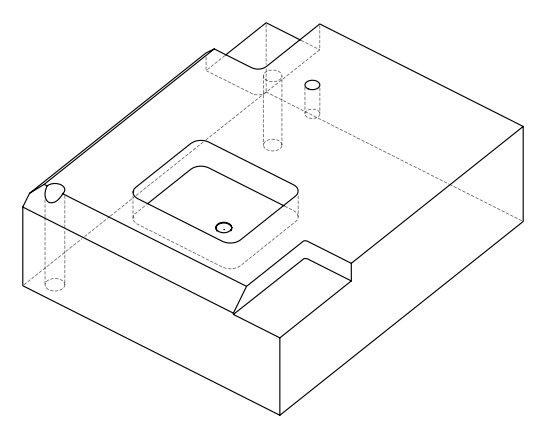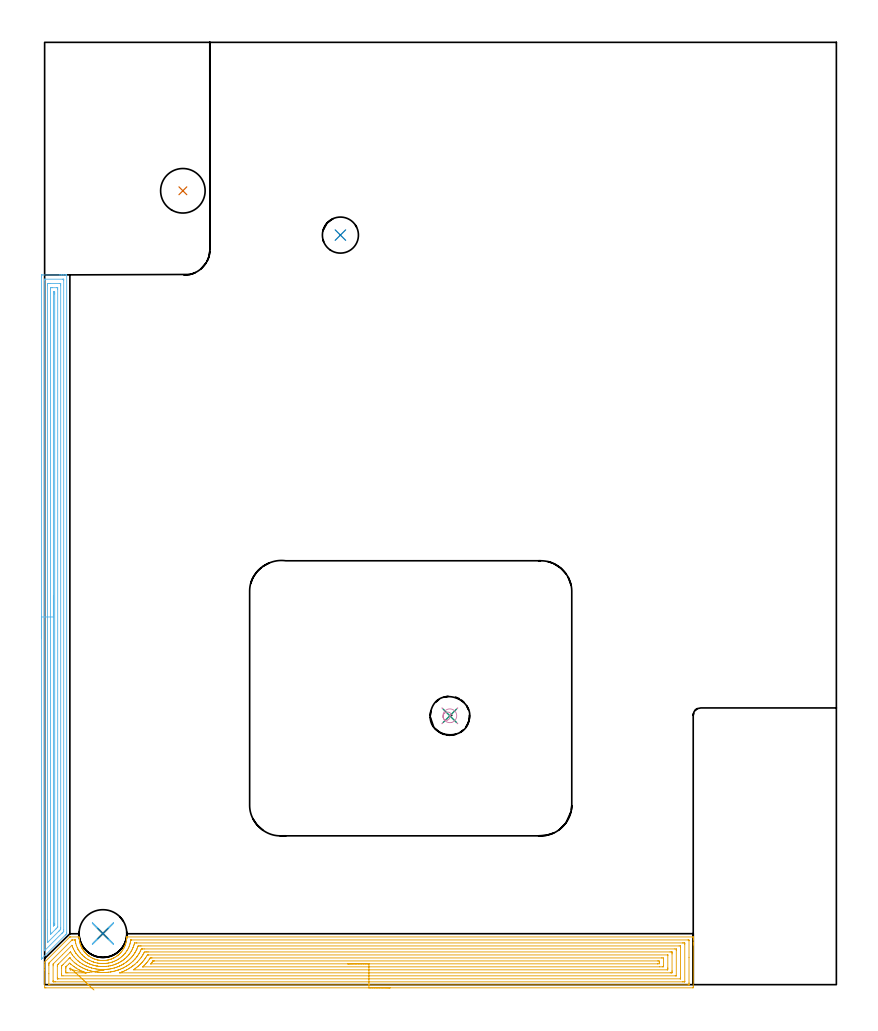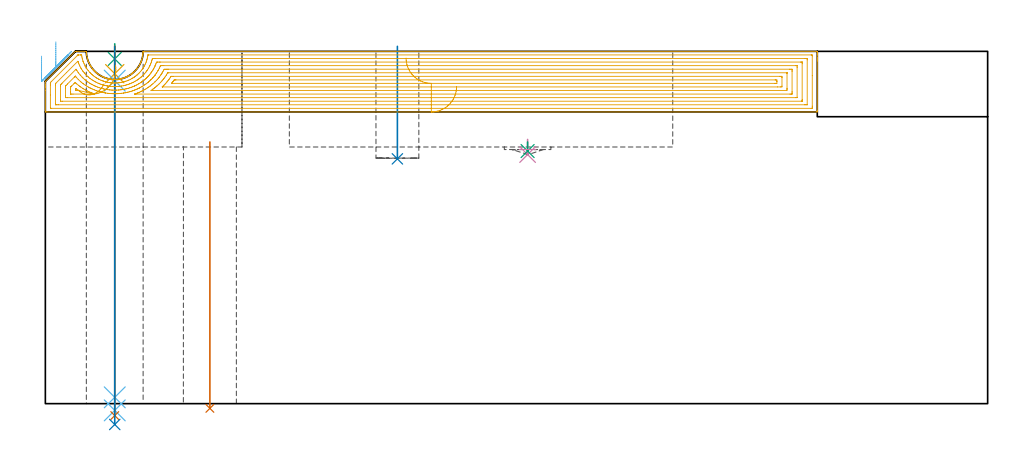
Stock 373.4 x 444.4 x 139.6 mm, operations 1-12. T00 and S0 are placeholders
(PLAN: 15 operations, 11 tool changes, 154.8 min)
(1 INDEXABLE_INSERT_DRILL_THROUGH_HOLE_FROM_SOLID | STEP1HOLE | NXT0302_013 | 0.43 min | 48278 mm3)
(2 INDEXABLE_INSERT_DRILL_BLIND_HOLE_FROM_SOLID | STEP1POCKET | NXT0302_005 | 0.18 min | 9602 mm3)
(3 SPOT_DRILL | STEP1HOLE_1 | NXT0321_9005460120000 | 0.05 min | 183 mm3)
(4 SPOT_DRILL_1 | STEP1POCKET_1 | NXT0321_9005460120000 | 0.06 min | 4452 mm3)
(5 DRILL_BLIND_HOLE_INTO_CENTER | STEP1HOLE_1 | NXT0301_030 | 0.04 min | 151 mm3)
(6 GUN_DRILL_THROUGH_HOLE | STEP1HOLE_1 | UGT0307_001 | 0.62 min | 2530 mm3)
(7 SPADE_DRILL_TO_ENLARGE_THROUGH_HOLE | STEP1HOLE_1 | UGT0306_005 | 0.59 min | 20119 mm3)
(8 DRILL_TO_ENLARGE_THROUGH_HOLE | STEP1HOLE_1 | UGT0301_054 | 0.6 min | 32435 mm3)
(9 DRILL_BLIND_HOLE_INTO_CENTER_1 | STEP1POCKET_1 | NXT0301_128 | 0.02 min | 0 mm3)
(10 MILL_ROUGH_BLIND_HOLE_CONTOUR | STEP1POCKET_1 | UGT0201_129 | Spiral | 0.14 min | 2300 mm3)
(11 AREA_MILL | FG_CHAMFER_SURFACE | UGT0205_001 | 21.77 min | 89547 mm3)
(12 AREA_MILL_1 | FG_CHAMFER_SURFACE_1 | UGT0205_001 | 12.86 min | 22739 mm3)
(13 MILL_CORNER_NOTCH_RECTANGULAR | CORNER_NOTCH_RECTANGULAR | NXT0201_008 | Follow Part, ap 1.5, ae 75% | 83.82 min | 225742 mm3)
(14 MILL_CORNER_NOTCH_RECTANGULAR_1 | CORNER_NOTCH_RECTANGULAR_1 | UGT0201_094 | Follow Part, ap 5, ae 75% | 12.59 min | 309165 mm3)
(15 MILL_RECTANGULAR_POCKET | POCKET_RECTANGULAR_STRAIGHT | UGT0201_094 | Follow Part, ap 5, ae 75% | 21.02 min | 733431 mm3)
(TOOL NXT0302_013 | Index. Insert Drill 21mm [880-D2100L25-05] | D21 PA176 FL105 Z2)
(TOOL NXT0302_005 | Index. Insert Drill 17mm [880-D1700L20-05] | D17 PA176 FL85 Z2)
(TOOL NXT0321_9005460120000 | NC Spot Drill, 142deg, 12mm, Carbide, Uncoated | D12 PA142 FL30 Z2)
(TOOL NXT0301_030 | Carbide Drill 5.9mm [860.1-0590-018A1-MM 2214] | D5.9 PA140 FL28 Z2)
(TOOL UGT0307_001 | Gun Drill 5 mm | D5 PA130 FL24 Z1)
(TOOL UGT0306_005 | Spade Drill 14.5mm | D14.5 PA132 FL10 Z2)
(TOOL UGT0301_054 | Twist Drill 22.5 mm | D22.5 PA118 FL155 Z2)
(TOOL NXT0301_128 | Carbide Drill 12mm [861.1-1200-036A1-GP GC34] | D12 PA150 FL37.4 Z2)
(TOOL UGT0201_129 | Carbide End Mill 11.9 | D11.9 FL15 Z4)
(TOOL UGT0205_001 | Chamfer Mill 20 x 3 x 45 deg. | D20 FL50 Z2)
(TOOL NXT0201_008 | ENDMILL 6mm [2P460-0600-NA 1630] | D6 FL26 Z6)
(TOOL UGT0201_094 | End mill 20 mm | D20 FL38 Z4)
(OP 1 INDEXABLE_INSERT_DRILL_THROUGH_HOLE_FROM_SOLID)
G17 G21 G94 G90
T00 M6
G54
G17 G0 G90 X65.2 Y374.4 S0 M3
G43 Z149.6 H1
G94 G81 G98 Z-1.867 F250. R103.7
G80
M5
M2
(OP 2 INDEXABLE_INSERT_DRILL_BLIND_HOLE_FROM_SOLID)
G17 G21 G94 G90
T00 M6
G54
G17 G0 G90 X139.5 Y353.5 S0 M3
G43 Z149.6 H1
G94 G81 G98 Z97. F250. R141.6
G80
M5
M2
(OP 3 SPOT_DRILL)
G17 G21 G94 G90
T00 M6
G54
G17 G0 G90 X27.5 Y24.1 S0 M3
G43 Z149.6 H0
G94 G81 G98 Z136.6 F250. R142.6
G80
M5
M2
(OP 4 SPOT_DRILL_1)
G17 G21 G94 G90
T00 M6
G54
G17 G0 G90 X191.1 Y126.8 S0 M3
G43 Z149.6 H0
G94 G81 G98 Z98.7 F250. R104.7
G80
M5
M2
(OP 5 DRILL_BLIND_HOLE_INTO_CENTER)
G17 G21 G94 G90
T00 M6
G54
G17 G0 G90 X27.5 Y24.1 S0 M3
G43 Z149.6 H1
G94 G81 G98 Z130.75 F250. R141.6
G80
M5
M2
(OP 6 GUN_DRILL_THROUGH_HOLE)
G17 G21 G94 G90
T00 M6
G54
G17 G0 G90 X27.5 Y24.1 M8
G43 Z149.6 H0
Z137.06
S716 M3
G94 G1 Z127.994 F125. M26
G4 X.084
Z2.5 F250.
G4 X.084
Z-2.666 F125.
G4 X.084
M5
M9
G0 Z137.06
Z149.6
M2
(OP 7 SPADE_DRILL_TO_ENLARGE_THROUGH_HOLE)
G17 G21 G94 G90
T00 M6
G54
G17 G0 G90 X27.5 Y24.1 S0 M3
G43 Z149.6 H0
G94 G73 G98 Z-4.728 F250. Q14.433 R141.6
G80
M5
M2
(OP 8 DRILL_TO_ENLARGE_THROUGH_HOLE)
G17 G21 G94 G90
T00 M6
G54
G17 G0 G90 X27.5 Y24.1 S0 M3
G43 Z149.6 H0
G94 G73 G98 Z-8.26 F250. Q21.123 R141.6
G80
M5
M2
(OP 9 DRILL_BLIND_HOLE_INTO_CENTER_1)
G17 G21 G94 G90
T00 M6
G54
G17 G0 G90 X191.1 Y126.8 S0 M3
G43 Z149.6 H1
G94 G81 G98 Z100.092 F250. R103.7
G80
M5
M2
(OP 10 MILL_ROUGH_BLIND_HOLE_CONTOUR)
G17 G21 G94 G90
T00 M6
G54
G17 G0 G90 X191.1 Y126.8 S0 M3
G43 Z149.6 H0
Z100.7
G94 G3 X191.639 Y127.424 R0.545 F250.
X190.865 Y128.408 R1.257
X188.602 Y128.019 R2.188
X187.986 Y125.869 R2.074
X192.031 Y123.686 R3.25
X187.986 Y125.869 R-3.25
X190.008 Y124.778 R1.625
X191.1 Y126.8 R1.625
G0 Z149.6
M5
M2
(OP 11 AREA_MILL)
G17 G21 G94 G90
T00 M6
G54
G17 G0 G90 X162.95 Y-1.5 S1061 M3
G43 Z149.6 H0
Z125.6
G94 G1 X162.912 Z124.728 F250.
X162.798 Z123.864
X162.609 Z123.012
X162.347 Z122.18
X162.013 Z121.374
X161.61 Z120.6
X161.142 Z119.864
X160.61 Z119.172
X160.021 Z118.529
X159.378 Z117.94
X158.686 Z117.408
X157.95 Z116.94
X157.176 Z116.537
X156.37 Z116.203
X155.538 Z115.941
X154.686 Z115.752
X153.822 Z115.638
X152.95 Z115.6
X0.619
X0.224 Y-1.496 Z115.602
X0.01 Y-1.492 Z115.606
X0. Y-1.274 Z115.824
Y6.961 Z124.056
Y8.389 Z125.485
Y8.73 Z125.826
Y9.414 Z126.513
Y10.5 Z127.598
X0.002 Y10.592 Z127.688
X0.024 Y10.625 Z127.722
X11.853 Y22.453 Z139.552
X11.905 Y22.498 Z139.586
X12.234 Y22.5 Z139.6
X15.808
X16.251 Y22.493 Z139.593
X16.254 Y22.384 Z139.484
X16.261 Y22.18 Z139.28
X16.297 Y21.692 Z138.791
X16.367 Y21.117 Z138.215
X16.405 Y20.811 Z137.909
X16.581 Y19.93 Z137.029
X16.617 Y19.79 Z136.888
X16.676 Y19.556 Z136.655
X16.784 Y19.184 Z136.283
X16.829 Y19.05 Z136.147
X16.999 Y18.586 Z135.685
X17.05 Y18.463 Z135.559
X17.073 Y18.408 Z135.506
X17.131 Y18.266 Z135.365
X17.172 Y18.168 Z135.267
X17.452 Y17.578 Z134.674
X17.594 Y17.278 Z134.377
X17.67 Y17.136 Z134.232
X17.677 Y17.122 Z134.219
X17.94 Y16.693 Z133.792
X18.041 Y16.53 Z133.628
X18.117 Y16.406 Z133.504
X18.222 Y16.251 Z133.35
X18.337 Y16.082 Z133.181
X18.569 Y15.764 Z132.862
X18.6 Y15.726 Z132.825
X18.76 Y15.525 Z132.624
X18.786 Y15.495 Z132.593
X18.897 Y15.366 Z132.462
X19.083 Y15.148 Z132.248
X19.104 Y15.124 Z132.223
X19.288 Y14.924 Z132.022
X19.462 Y14.734 Z131.831
X19.551 Y14.644 Z131.742
X19.679 Y14.524 Z131.622
X19.948 Y14.272 Z131.37
X20.355 Y13.913 Z131.012
X20.544 Y13.762 Z130.862
X20.568 Y13.744 Z130.844
X20.87 Y13.52 Z130.618
X20.893 Y13.503 Z130.601
X20.972 Y13.449 Z130.545
X21.248 Y13.254 Z130.354
X21.84 Y12.883 Z129.979
X22.141 Y12.715 Z129.812
X22.585 Y12.489 Z129.588
X22.707 Y12.433 Z129.532
X22.955 Y12.322 Z129.417
X23.034 Y12.284 Z129.382
X23.069 Y12.27 Z129.369
X23.128 Y12.246 Z129.345
X23.253 Y12.198 Z129.293
X23.74 Y12.001 Z129.099
X23.815 Y11.975 Z129.074
X23.927 Y11.936 Z129.036
X24.372 Y11.8 Z128.9
X24.396 Y11.794 Z128.894
X24.742 Y11.703 Z128.799
X24.82 Y11.681 Z128.779
X25.061 Y11.627 Z128.726
X25.265 Y11.582 Z128.679
X25.635 Y11.515 Z128.611
X25.713 Y11.501 Z128.597
X26.159 Y11.437 Z128.536
X26.286 Y11.425 Z128.524
X26.529 Y11.404 Z128.496
X26.606 Y11.396 Z128.491
X26.626 Y11.394 Z128.49
X26.745 Y11.387 Z128.484
X26.793 Y11.385 Z128.481
X26.975 Y11.377 Z128.467
X27.275 Y11.357 Z128.454
X27.422 Y11.355 Z128.452
X27.457 Y11.354 Z128.454
X27.498 Y11.353 Z128.453
X27.833 Y11.36 Z128.46
X28.135 Y11.378 Z128.478
X28.316 Y11.39 Z128.486
X28.342 Y11.391 Z128.489
X28.391 Y11.394 Z128.491
X28.648 Y11.422 Z128.512
X28.838 Y11.439 Z128.533
X29.284 Y11.501 Z128.596
X29.619 Y11.56 Z128.659
X29.731 Y11.581 Z128.679
X30.103 Y11.664 Z128.762
X30.177 Y11.68 Z128.778
X30.625 Y11.802 Z128.896
X31.07 Y11.937 Z129.033
X31.184 Y11.975 Z129.073
X31.26 Y12. Z129.099
X31.443 Y12.075 Z129.171
X31.825 Y12.227 Z129.326
X31.963 Y12.282 Z129.381
X32.055 Y12.324 Z129.423
X32.336 Y12.454 Z129.55
X32.412 Y12.488 Z129.586
X32.542 Y12.553 Z129.653
X32.783 Y12.675 Z129.774
X32.856 Y12.712 Z129.811
X32.961 Y12.771 Z129.87
X33.16 Y12.882 Z129.98
X33.749 Y13.253 Z130.351
X34.029 Y13.449 Z130.547
X34.105 Y13.502 Z130.6
X34.456 Y13.763 Z130.861
X34.57 Y13.853 Z130.953
X34.642 Y13.911 Z131.01
X34.685 Y13.949 Z131.048
X34.786 Y14.039 Z131.135
X35.066 Y14.285 Z131.384
X35.118 Y14.334 Z131.431
X35.463 Y14.658 Z131.757
X35.535 Y14.73 Z131.829
X35.761 Y14.977 Z132.076
X35.894 Y15.122 Z132.222
X36.104 Y15.366 Z132.465
X36.24 Y15.525 Z132.623
X36.357 Y15.672 Z132.769
X36.427 Y15.761 Z132.859
X36.88 Y16.406 Z133.504
X37.32 Y17.116 Z134.214
X37.412 Y17.287 Z134.386
X37.557 Y17.578 Z134.676
X37.631 Y17.725 Z134.824
X37.833 Y18.168 Z135.267
X37.938 Y18.428 Z135.527
X38.01 Y18.606 Z135.706
X38.171 Y19.049 Z136.148
X38.213 Y19.176 Z136.273
X38.259 Y19.348 Z136.444
X38.416 Y19.931 Z137.027
X38.595 Y20.811 Z137.91
X38.646 Y21.228 Z138.327
X38.703 Y21.693 Z138.79
X38.725 Y22.002 Z139.098
X38.739 Y22.181 Z139.277
X38.748 Y22.444 Z139.539
X38.751 Y22.464 Z139.559
X38.758 Y22.496 Z139.59
X39.037 Y22.5 Z139.6
X305.727
X305.89 Y22.497 Z139.588
X305.892 Y22.479 Z139.571
X305.9 Y22.115 Z139.215
Y21.801 Z138.9
Y21.117 Z138.212
Y19.891 Z136.988
Y19.348 Z136.442
Y18.735 Z135.83
Y-1.002 Z116.095
X305.898 Y-1.276 Z115.821
X305.89 Y-1.492 Z115.606
X305.672 Y-1.499 Z115.599
X152.95 Y-1.5 Z115.6
Y-0.086 Z117.014
X2.406 Y-0.085 Z117.015
X2.373
X2.01 Y-0.072 Z117.028
X2.006 Y0.04 Z117.14
X2.001 Y0.283 Z117.383
X2. Y5.151 Z122.251
Y9.133 Z126.233
X2.001 Y9.615 Z126.715
X2.004 Y10.013 Z127.113
X2.01 Y10.136 Z127.236
X2.081 Y10.219 Z127.319
X2.35 Y10.5 Z127.6
X2.378 Y10.528 Z127.628
X12.603 Y20.752 Z137.852
X12.78 Y20.925 Z138.025
X12.924 Y21.062 Z138.162
X12.944 Y21.079 Z138.179
X12.967 Y21.081 Z138.181
X13.02 Y21.084 Z138.184
X13.127 Y21.086 Z138.186
X13.159
X14.021
X14.053
X14.242 Y21.084 Z138.184
X14.335 Y21.081 Z138.181
X14.352 Y21.079 Z138.179
X14.358 Y21.064 Z138.164
X14.366 Y21.032 Z138.132
X14.379 Y20.956 Z138.056
X14.412 Y20.729 Z137.829
X14.509 Y20.233 Z137.333
X14.631 Y19.628 Z136.728
X14.707 Y19.348 Z136.448
X14.914 Y18.639 Z135.739
X14.978 Y18.463 Z135.563
X15.015 Y18.363 Z135.463
X15.352 Y17.578 Z134.678
X15.726 Y16.774 Z133.874
X15.768 Y16.693 Z133.793
X15.808 Y16.62 Z133.72
X16.12 Y16.118 Z133.218
X16.315 Y15.809 Z132.909
X16.701 Y15.252 Z132.352
X16.954 Y14.924 Z132.024
X17.594 Y14.178 Z131.278
X17.727 Y14.039 Z131.139
X18.108 Y13.659 Z130.759
X18.488 Y13.305 Z130.405
X18.661 Y13.154 Z130.254
X19.055 Y12.829 Z129.929
X19.381 Y12.584 Z129.684
X19.826 Y12.27 Z129.37
X20.275 Y11.98 Z129.08
X20.501 Y11.84 Z128.94
X20.996 Y11.556 Z128.656
X21.223 Y11.439 Z128.539
X21.336 Y11.385 Z128.485
X22.062 Y11.055 Z128.155
X22.629 Y10.823 Z127.923
X22.955 Y10.7 Z127.8
X23.015 Y10.678 Z127.778
X23.064 Y10.661 Z127.761
X23.105 Y10.648 Z127.748
X23.592 Y10.5 Z127.6
X23.848 Y10.43 Z127.53
X23.945 Y10.405 Z127.505
X24.742 Y10.223 Z127.323
X25.085 Y10.16 Z127.26
X25.635 Y10.075 Z127.175
X26.121 Y10.02 Z127.12
X26.529 Y9.985 Z127.085
X26.71 Y9.974 Z127.074
X27.254 Y9.949 Z127.049
X27.422 Y9.946 Z127.046
X27.971 Y9.956 Z127.056
X28.316 Y9.977 Z127.077
X28.808 Y10.012 Z127.112
X29.209 Y10.053 Z127.153
X29.604 Y10.109 Z127.209
X30.103 Y10.194 Z127.294
X30.36 Y10.245 Z127.345
X30.996 Y10.391 Z127.491
X31.084 Y10.413 Z127.513
X31.408 Y10.5 Z127.6
X31.825 Y10.628 Z127.728
X31.889 Y10.65 Z127.75
X32.429 Y10.851 Z127.951
X32.783 Y10.993 Z128.093
X33.062 Y11.109 Z128.209
X33.67 Y11.385 Z128.485
X33.675 Y11.387 Z128.487
X34.253 Y11.699 Z128.799
X34.57 Y11.884 Z128.984
X34.809 Y12.032 Z129.132
X35.179 Y12.27 Z129.37
X35.348 Y12.384 Z129.484
X35.463 Y12.466 Z129.566
X35.858 Y12.763 Z129.863
X36.348 Y13.154 Z130.254
X36.353 Y13.158 Z130.258
X36.814 Y13.586 Z130.686
X37.25 Y14.004 Z131.104
X37.283 Y14.039 Z131.139
X37.684 Y14.494 Z131.594
X38.054 Y14.924 Z132.024
X38.094 Y14.972 Z132.072
X38.143 Y15.035 Z132.135
X38.464 Y15.491 Z132.591
X38.683 Y15.809 Z132.909
X38.821 Y16.022 Z133.122
X39.037 Y16.367 Z133.467
X39.222 Y16.693 Z133.793
X39.459 Y17.16 Z134.26
X39.658 Y17.578 Z134.678
X39.742 Y17.764 Z134.864
X39.93 Y18.214 Z135.314
X39.997 Y18.397 Z135.497
X40.019 Y18.463 Z135.563
X40.211 Y19.07 Z136.17
X40.287 Y19.348 Z136.448
X40.395 Y19.772 Z136.872
X40.494 Y20.233 Z137.333
X40.549 Y20.504 Z137.604
X40.645 Y21.077 Z138.177
X40.664 Y21.08 Z138.18
X40.716 Y21.083 Z138.183
X40.824 Y21.085 Z138.185
X40.856 Y21.086 Z138.186
X303.494 Y21.085 Z138.185
X303.527
X303.89 Y21.072 Z138.172
X303.893 Y20.96 Z138.06
X303.899 Y20.717 Z137.817
X303.9 Y12.863 Z129.963
Y0.768 Z117.868
X303.898 Y0.367 Z117.467
X303.89 Y-0.036 Z117.064
X303.888 Y-0.08 Z117.02
X303.87 Y-0.081 Z117.019
X303.817 Y-0.084 Z117.016
X303.709 Y-0.085 Z117.015
X303.494 Y-0.086 Z117.014
X152.95
Y1.328 Z118.428
X5.086 Y1.329 Z118.429
X4.519
X4.193 Y1.332 Z118.432
X4.085 Y1.335 Z118.435
X4.01 Y1.34 Z118.44
X4.006 Y1.461 Z118.561
X4.002 Y1.652 Z118.752
X4. Y1.843 Z118.943
X4.001 Y8.921 Z126.021
X4.01 Y9.615 Z126.715
X4.016 Y9.705 Z126.805
X4.057 Y9.75 Z126.85
X4.193 Y9.892 Z126.992
X8.427 Y14.128 Z131.228
X12.81 Y18.51 Z135.61
X12.822 Y18.52 Z135.62
X12.868 Y18.559 Z135.659
X12.911 Y18.463 Z135.563
X12.97 Y18.308 Z135.408
X13.127 Y17.891 Z134.991
X13.262 Y17.578 Z134.678
X13.492 Y17.054 Z134.154
X13.664 Y16.693 Z133.793
X14.021 Y15.984 Z133.084
X14.125 Y15.809 Z132.909
X14.282 Y15.55 Z132.65
X14.696 Y14.924 Z132.024
X14.784 Y14.795 Z131.895
X14.914 Y14.613 Z131.713
X15.375 Y14.039 Z131.139
X15.572 Y13.806 Z130.906
X15.808 Y13.534 Z130.634
X16.162 Y13.154 Z130.254
X16.701 Y12.629 Z129.729
X16.89 Y12.456 Z129.556
X17.104 Y12.27 Z129.37
X17.594 Y11.863 Z128.963
X17.869 Y11.657 Z128.757
X18.244 Y11.385 Z128.485
X18.488 Y11.219 Z128.319
X18.929 Y10.937 Z128.037
X19.381 Y10.663 Z127.763
X19.669 Y10.5 Z127.6
X20.066 Y10.294 Z127.394
X20.275 Y10.19 Z127.29
X20.869 Y9.911 Z127.011
X21.168 Y9.783 Z126.883
X21.288 Y9.734 Z126.834
X21.586 Y9.615 Z126.715
X22.062 Y9.44 Z126.54
X22.604 Y9.267 Z126.367
X22.955 Y9.164 Z126.264
X23.572 Y9.004 Z126.104
X23.848 Y8.94 Z126.04
X24.239 Y8.854 Z125.954
X24.708 Y8.764 Z125.864
X24.742 Y8.759 Z125.859
X24.766 Y8.755 Z125.855
X24.925 Y8.73 Z125.83
X25.635 Y8.639 Z125.739
X25.739 Y8.628 Z125.728
X26.529 Y8.567 Z125.667
X26.704 Y8.557 Z125.657
X27.422 Y8.532 Z125.632
X27.619 Y8.535 Z125.635
X28.316 Y8.557 Z125.657
X28.482 Y8.566 Z125.666
X29.209 Y8.622 Z125.722
X29.309 Y8.632 Z125.732
X30.096 Y8.73 Z125.83
X30.102 Y8.731 Z125.831
X30.852 Y8.873 Z125.973
X30.996 Y8.903 Z126.003
X31.577 Y9.04 Z126.14
X31.889 Y9.121 Z126.221
X32.278 Y9.231 Z126.331
X32.783 Y9.387 Z126.487
X32.953 Y9.447 Z126.547
X33.416 Y9.615 Z126.715
X33.602 Y9.689 Z126.789
X33.676 Y9.72 Z126.82
X34.225 Y9.957 Z127.057
X34.57 Y10.116 Z127.216
X34.831 Y10.242 Z127.342
X35.34 Y10.5 Z127.6
X35.42 Y10.543 Z127.643
X35.463 Y10.567 Z127.667
X35.976 Y10.877 Z127.977
X36.357 Y11.114 Z128.214
X36.521 Y11.222 Z128.322
X36.759 Y11.385 Z128.485
X37.043 Y11.589 Z128.689
X37.25 Y11.743 Z128.843
X37.544 Y11.978 Z129.078
X37.9 Y12.27 Z129.37
X38.03 Y12.382 Z129.482
X38.143 Y12.484 Z129.584
X38.49 Y12.811 Z129.911
X38.846 Y13.154 Z130.254
X38.94 Y13.25 Z130.35
X39.037 Y13.353 Z130.453
X39.359 Y13.72 Z130.82
X39.635 Y14.039 Z131.139
X39.768 Y14.2 Z131.3
X39.93 Y14.404 Z131.504
X40.149 Y14.707 Z131.807
X40.3 Y14.924 Z132.024
X40.51 Y15.234 Z132.334
X40.824 Y15.722 Z132.822
X40.857 Y15.776 Z132.876
X40.875 Y15.809 Z132.909
X41.172 Y16.348 Z133.448
X41.347 Y16.693 Z133.793
X41.467 Y16.941 Z134.041
X41.717 Y17.487 Z134.587
X41.744 Y17.552 Z134.652
X41.753 Y17.578 Z134.678
X41.981 Y18.202 Z135.302
X42.067 Y18.463 Z135.563
X42.195 Y18.875 Z135.975
X42.325 Y19.348 Z136.448
X42.385 Y19.571 Z136.671
X42.403 Y19.629 Z136.729
X42.415 Y19.665 Z136.765
X42.448 Y19.666 Z136.766
X42.611 Y19.669 Z136.769
X43.177 Y19.671 Z136.771
X43.504
X300.814
X301.381
X301.707 Y19.668 Z136.768
X301.815 Y19.664 Z136.764
X301.89 Y19.66 Z136.76
X301.894 Y19.539 Z136.639
X301.898 Y19.348 Z136.448
X301.9 Y19.157 Z136.257
X301.899 Y1.462 Z118.562
X301.895 Y1.398 Z118.498
X301.89 Y1.348 Z118.448
X301.883 Y1.335 Z118.435
X301.869 Y1.334 Z118.434
X301.707 Y1.331 Z118.431
X301.14 Y1.329 Z118.429
X300.814 Y1.328 Z118.428
X152.95
Y2.743 Z119.843
X6.665
X6.115 Y2.744 Z119.844
X6.059 Y2.746 Z119.846
X6.021 Y2.749 Z119.849
X6.01 Y2.754 Z119.854
X6.008 Y2.777 Z119.877
X6.003 Y2.985 Z120.085
X6. Y3.402 Z120.502
Y8.73 Z125.83
X6.01 Y9.163 Z126.263
X6.022 Y9.261 Z126.361
X6.078 Y9.322 Z126.422
X6.174 Y9.423 Z126.523
X6.364 Y9.615 Z126.715
X6.617 Y9.869 Z126.969
X11.952 Y15.203 Z132.303
X12.047 Y15.296 Z132.396
X12.125 Y15.369 Z132.469
X12.169 Y15.409 Z132.509
X12.234 Y15.327 Z132.427
X12.496 Y14.924 Z132.024
X12.97 Y14.195 Z131.295
X13.127 Y13.971 Z131.071
X13.796 Y13.154 Z130.254
X14.021 Y12.893 Z129.993
X14.599 Y12.27 Z129.37
X14.914 Y11.964 Z129.064
X15.543 Y11.385 Z128.485
X15.683 Y11.262 Z128.362
X15.808 Y11.158 Z128.258
X16.178 Y10.864 Z127.964
X16.661 Y10.5 Z127.6
X16.701 Y10.471 Z127.571
X16.808 Y10.394 Z127.494
X17.594 Y9.883 Z126.983
X18.037 Y9.615 Z126.715
X18.488 Y9.361 Z126.461
X19.036 Y9.072 Z126.172
X19.381 Y8.908 Z126.008
X19.504 Y8.852 Z125.952
X19.773 Y8.73 Z125.83
X20.275 Y8.52 Z125.62
X20.762 Y8.328 Z125.428
X21.168 Y8.175 Z125.275
X21.419 Y8.094 Z125.194
X22.062 Y7.89 Z124.99
X22.209 Y7.846 Z124.946
X22.955 Y7.66 Z124.76
X23.202 Y7.601 Z124.701
X23.848 Y7.465 Z124.565
X24.315 Y7.384 Z124.484
X24.742 Y7.323 Z124.423
X25.351 Y7.242 Z124.342
X25.635 Y7.216 Z124.316
X26.329 Y7.159 Z124.259
X26.529 Y7.148 Z124.248
X27.261 Y7.12 Z124.22
X27.422 Y7.118 Z124.218
X28.141 Y7.134 Z124.234
X28.316 Y7.141 Z124.241
X28.985 Y7.183 Z124.283
X29.209 Y7.201 Z124.301
X29.8 Y7.261 Z124.361
X30.103 Y7.3 Z124.4
X30.586 Y7.367 Z124.467
X30.996 Y7.439 Z124.539
X31.342 Y7.503 Z124.603
X31.889 Y7.622 Z124.722
X32.072 Y7.665 Z124.765
X32.783 Y7.843 Z124.943
X32.792 Y7.846 Z124.946
X33.465 Y8.055 Z125.155
X33.676 Y8.122 Z125.222
X34.124 Y8.287 Z125.387
X34.57 Y8.456 Z125.556
X34.767 Y8.535 Z125.635
X35.235 Y8.73 Z125.83
X35.392 Y8.801 Z125.901
X35.463 Y8.834 Z125.934
X35.993 Y9.091 Z126.191
X36.357 Y9.277 Z126.377
X36.578 Y9.396 Z126.496
X36.971 Y9.615 Z126.715
X37.146 Y9.718 Z126.818
X37.25 Y9.781 Z126.881
X37.69 Y10.065 Z127.165
X38.143 Y10.362 Z127.462
X38.225 Y10.419 Z127.519
X38.338 Y10.5 Z127.6
X38.735 Y10.799 Z127.899
X39.037 Y11.033 Z128.133
X39.231 Y11.192 Z128.292
X39.459 Y11.385 Z128.485
X39.708 Y11.605 Z128.705
X39.93 Y11.808 Z128.908
X40.168 Y12.035 Z129.135
X40.407 Y12.27 Z129.37
X40.611 Y12.48 Z129.58
X40.824 Y12.706 Z129.806
X41.035 Y12.945 Z130.045
X41.216 Y13.154 Z130.254
X41.442 Y13.427 Z130.527
X41.717 Y13.768 Z130.868
X41.832 Y13.925 Z131.025
X41.912 Y14.039 Z131.139
X42.195 Y14.451 Z131.551
X42.51 Y14.924 Z132.024
X42.549 Y14.985 Z132.085
X42.611 Y15.083 Z132.183
X42.876 Y15.546 Z132.646
X43.021 Y15.809 Z132.909
X43.184 Y16.126 Z133.226
X43.46 Y16.693 Z133.793
X43.474 Y16.724 Z133.824
X43.504 Y16.792 Z133.892
X43.732 Y17.352 Z134.452
X43.819 Y17.578 Z134.678
X43.975 Y17.997 Z135.097
X44.066 Y18.244 Z135.344
X44.397 Y18.252 Z135.352
X44.608 Y18.255 Z135.355
X45.291 Y18.257 Z135.357
X45.499
X299.234
X299.784 Y18.256 Z135.356
X299.841 Y18.254 Z135.354
X299.879 Y18.251 Z135.351
X299.89 Y18.246 Z135.346
X299.892 Y18.223 Z135.323
X299.897 Y18.015 Z135.115
X299.9 Y17.598 Z134.698
Y3.442 Z120.542
X299.896 Y2.989 Z120.089
X299.892 Y2.774 Z119.874
X299.89 Y2.752 Z119.852
X299.869 Y2.749 Z119.849
X299.81 Y2.746 Z119.846
X299.712 Y2.744 Z119.844
X152.95 Y2.743 Z119.843
Y4.157 Z121.257
X8.66
X8.014 Y4.164 Z121.264
X8.01 Y4.214 Z121.314
X8.006 Y4.307 Z121.407
X8. Y4.96 Z122.06
Y7.846 Z124.946
X8.003 Y8.496 Z125.596
X8.01 Y8.73 Z125.83
X8.019 Y8.809 Z125.909
X8.079 Y8.873 Z125.973
X8.173 Y8.972 Z126.072
X8.737 Y9.539 Z126.639
X11.468 Y12.27 Z129.37
X11.8 Y12.601 Z129.701
X11.844 Y12.642 Z129.742
X11.866 Y12.66 Z129.76
X11.87 Y12.661 Z129.761
X11.876 Y12.658 Z129.758
X11.924 Y12.605 Z129.705
X11.966 Y12.556 Z129.656
X12.207 Y12.27 Z129.37
X12.234 Y12.238 Z129.338
X13.035 Y11.385 Z128.485
X13.127 Y11.291 Z128.391
X13.975 Y10.5 Z127.6
X14.021 Y10.459 Z127.559
X14.289 Y10.235 Z127.335
X14.914 Y9.75 Z126.85
X15.098 Y9.615 Z126.715
X15.808 Y9.126 Z126.226
X16.047 Y8.968 Z126.068
X16.418 Y8.73 Z125.83
X16.701 Y8.56 Z125.66
X17.117 Y8.318 Z125.418
X17.594 Y8.066 Z125.166
X17.741 Y7.991 Z125.091
X18.035 Y7.846 Z124.946
X18.488 Y7.639 Z124.739
X18.961 Y7.429 Z124.529
X19.381 Y7.253 Z124.353
X20.121 Y6.961 Z124.061
X20.275 Y6.905 Z124.005
X20.362 Y6.874 Z123.974
X21.168 Y6.628 Z123.728
X21.642 Y6.492 Z123.592
X22.062 Y6.386 Z123.486
X22.829 Y6.201 Z123.301
X22.955 Y6.174 Z123.274
X23.427 Y6.076 Z123.176
X23.848 Y6.004 Z123.104
X23.935 Y5.99 Z123.09
X24.742 Y5.882 Z122.982
X24.966 Y5.854 Z122.954
X25.635 Y5.792 Z122.892
X25.948 Y5.767 Z122.867
X26.529 Y5.733 Z122.833
X26.89 Y5.718 Z122.818
X27.422 Y5.704 Z122.804
X27.791 Y5.711 Z122.811
X28.316 Y5.726 Z122.826
X28.652 Y5.743 Z122.843
X29.209 Y5.778 Z122.878
X29.487 Y5.801 Z122.901
X30.103 Y5.862 Z122.962
X30.296 Y5.885 Z122.985
X30.996 Y5.979 Z123.079
X31.081 Y5.992 Z123.092
X31.564 Y6.076 Z123.176
X31.838 Y6.127 Z123.227
X31.889 Y6.137 Z123.237
X32.566 Y6.291 Z123.391
X32.783 Y6.343 Z123.443
X33.276 Y6.472 Z123.572
X33.676 Y6.582 Z123.682
X33.971 Y6.669 Z123.769
X34.57 Y6.854 Z123.954
X34.65 Y6.881 Z123.981
X34.872 Y6.961 Z124.061
X35.299 Y7.124 Z124.224
X35.463 Y7.188 Z124.288
X35.931 Y7.382 Z124.482
X36.357 Y7.563 Z124.663
X36.553 Y7.651 Z124.751
X36.973 Y7.846 Z124.946
X37.158 Y7.936 Z125.036
X37.25 Y7.983 Z125.083
X37.74 Y8.245 Z125.345
X38.143 Y8.468 Z125.568
X38.311 Y8.565 Z125.665
X38.588 Y8.73 Z125.83
X38.863 Y8.903 Z126.003
X39.037 Y9.015 Z126.115
X39.396 Y9.259 Z126.359
X39.93 Y9.628 Z126.728
X40.423 Y10.013 Z127.113
X40.824 Y10.331 Z127.431
X40.916 Y10.408 Z127.508
X41.022 Y10.5 Z127.6
X41.385 Y10.829 Z127.929
X41.717 Y11.134 Z128.234
X41.846 Y11.258 Z128.358
X41.973 Y11.385 Z128.485
X42.285 Y11.707 Z128.807
X42.611 Y12.056 Z129.156
X42.712 Y12.169 Z129.269
X42.798 Y12.27 Z129.37
X43.117 Y12.653 Z129.753
X43.504 Y13.127 Z130.227
X43.516 Y13.143 Z130.243
X43.524 Y13.154 Z130.254
X43.879 Y13.668 Z130.768
X44.129 Y14.039 Z131.139
X44.397 Y14.447 Z131.547
X44.576 Y14.747 Z131.847
X44.678 Y14.924 Z132.024
X44.896 Y15.315 Z132.415
X45.149 Y15.809 Z132.909
X45.196 Y15.903 Z133.003
X45.291 Y16.105 Z133.205
X45.473 Y16.513 Z133.613
X45.554 Y16.693 Z133.793
X45.617 Y16.829 Z133.929
X45.882 Y16.838 Z133.938
X46.035 Y16.842 Z133.942
X46.184
X46.927 Y16.843 Z133.943
X297.24
X297.885 Y16.836 Z133.936
X297.89 Y16.786 Z133.886
X297.894 Y16.693 Z133.793
X297.9 Y16.04 Z133.14
X297.899 Y4.307 Z121.407
X297.897 Y4.225 Z121.325
X297.894 Y4.185 Z121.285
X297.891 Y4.17 Z121.27
X297.844 Y4.164 Z121.264
X297.542 Y4.159 Z121.259
X297.391 Y4.157 Z121.257
X152.95
Y5.571 Z122.671
X35.972 Y5.572 Z122.672
X35.479 Y5.576 Z122.676
X35.463 Y5.578 Z122.678
Y5.58 Z122.68
Y5.582 Z122.682
X36.125 Y5.831 Z122.931
X36.357 Y5.919 Z123.019
X36.47 Y5.964 Z123.064
X36.747 Y6.076 Z123.176
X37.1 Y6.225 Z123.325
X37.25 Y6.29 Z123.39
X37.714 Y6.502 Z123.602
X38.143 Y6.701 Z123.801
X38.319 Y6.787 Z123.887
X38.661 Y6.961 Z124.061
X38.906 Y7.091 Z124.191
X39.037 Y7.163 Z124.263
X39.473 Y7.414 Z124.514
X39.93 Y7.681 Z124.781
X40.033 Y7.744 Z124.844
X40.193 Y7.846 Z124.946
X40.572 Y8.095 Z125.195
X40.824 Y8.265 Z125.365
X41.098 Y8.459 Z125.559
X41.476 Y8.73 Z125.83
X41.614 Y8.833 Z125.933
X41.717 Y8.913 Z126.013
X42.109 Y9.227 Z126.327
X42.589 Y9.615 Z126.715
X43.504 Y10.463 Z127.563
X43.523 Y10.481 Z127.581
X43.542 Y10.5 Z127.6
X43.96 Y10.933 Z128.033
X44.397 Y11.405 Z128.505
X44.792 Y11.879 Z128.979
X45.114 Y12.27 Z129.37
X45.192 Y12.367 Z129.467
X45.291 Y12.496 Z129.596
X45.565 Y12.883 Z129.983
X45.752 Y13.154 Z130.254
X45.925 Y13.411 Z130.511
X46.184 Y13.806 Z130.906
X46.273 Y13.951 Z131.051
X46.325 Y14.039 Z131.139
X46.597 Y14.515 Z131.615
X46.824 Y14.924 Z132.024
X46.911 Y15.089 Z132.189
X47.078 Y15.413 Z132.513
X47.468 Y15.422 Z132.522
X47.971 Y15.427 Z132.527
X48.355 Y15.428 Z132.528
X48.865 Y15.429 Z132.529
X294.943 Y15.428 Z132.528
X295.453 Y15.426 Z132.526
X295.844 Y15.422 Z132.522
X295.89 Y15.418 Z132.518
X295.896 Y15.37 Z132.47
X295.899 Y14.924 Z132.024
X295.9 Y14.481 Z131.581
Y6.518 Z123.618
X295.898 Y6.076 Z123.176
X295.895 Y5.639 Z122.739
X295.889 Y5.578 Z122.678
X295.835 Y5.576 Z122.676
X295.708 Y5.573 Z122.673
X295.453 Y5.572 Z122.672
X295.069 Y5.571 Z122.671
X152.95
Y6.985 Z124.085
X42.586 Y6.986 Z124.086
X41.86 Y6.997 Z124.097
X42.611 Y7.525 Z124.625
X42.796 Y7.662 Z124.762
X43.043 Y7.846 Z124.946
X43.302 Y8.045 Z125.145
X43.504 Y8.204 Z125.304
X43.795 Y8.442 Z125.542
X44.141 Y8.73 Z125.83
X44.278 Y8.849 Z125.949
X44.397 Y8.957 Z126.057
X44.74 Y9.276 Z126.376
X45.101 Y9.615 Z126.715
X45.197 Y9.708 Z126.808
X45.291 Y9.802 Z126.902
X45.634 Y10.16 Z127.26
X45.95 Y10.5 Z127.6
X46.061 Y10.623 Z127.723
X46.184 Y10.763 Z127.863
X46.469 Y11.103 Z128.203
X46.702 Y11.385 Z128.485
X46.868 Y11.593 Z128.693
X47.078 Y11.862 Z128.962
X47.249 Y12.1 Z129.2
X47.367 Y12.27 Z129.37
X47.61 Y12.627 Z129.727
X47.967 Y13.159 Z130.259
X47.971 Y13.166 Z130.266
X48.303 Y13.711 Z130.811
X48.462 Y13.967 Z131.067
X48.491 Y14.008 Z131.108
X48.539 Y14.01 Z131.11
X48.648 Y14.013 Z131.113
X48.865 Y14.015 Z131.115
X48.889
X293.691 Y14.014 Z131.114
X293.87 Y14.009 Z131.109
X293.886 Y14.008 Z131.108
X293.891 Y13.999 Z131.099
X293.897 Y13.976 Z131.076
X293.899 Y13.953 Z131.053
X293.9 Y13.929 Z131.029
X293.899 Y7.846 Z124.946
X293.898 Y7.616 Z124.716
X293.89 Y7.383 Z124.483
X293.874 Y6.992 Z124.092
X293.666 Y6.986 Z124.086
X293.641
X152.95 Y6.985 Z124.085
Y8.4 Z125.5
X46.446
X46.383 Y8.401 Z125.501
X46.338 Y8.403 Z125.503
X46.332 Y8.406 Z125.506
Y8.408 Z125.508
X46.347 Y8.426 Z125.526
X46.387 Y8.466 Z125.566
X46.662 Y8.73 Z125.83
X46.871 Y8.935 Z126.035
X47.078 Y9.142 Z126.242
X47.31 Y9.386 Z126.486
X47.523 Y9.615 Z126.715
X47.734 Y9.85 Z126.95
X47.971 Y10.12 Z127.22
X48.146 Y10.327 Z127.427
X48.289 Y10.5 Z127.6
X48.544 Y10.818 Z127.918
X48.865 Y11.224 Z128.324
X48.932 Y11.318 Z128.418
X48.98 Y11.385 Z128.485
X49.295 Y11.843 Z128.943
X49.586 Y12.27 Z129.37
X49.758 Y12.525 Z129.625
X49.802 Y12.579 Z129.679
X49.831 Y12.594 Z129.694
X49.898 Y12.596 Z129.696
X50.038 Y12.599 Z129.699
X50.318 Y12.6 Z129.7
X50.652
X290.986
X291.549 Y12.597 Z129.697
X291.879 Y12.593 Z129.693
X291.899 Y12.27 Z129.37
Y12.25 Z129.35
Y8.711 Z125.811
X291.879 Y8.407 Z125.507
X291.318 Y8.402 Z125.502
X290.092 Y8.4 Z125.5
X152.95
Y9.814 Z126.914
X50.451
X50.128 Y9.816 Z126.916
X50.084 Y9.818 Z126.918
X50.063 Y9.82 Z126.92
X50.064 Y9.826 Z126.926
X50.108 Y9.888 Z126.988
X50.166 Y9.965 Z127.065
X50.224 Y10.039 Z127.139
X50.586 Y10.5 Z127.6
X50.614 Y10.537 Z127.637
X50.652 Y10.587 Z127.687
X50.985 Y11.054 Z128.154
X51.057 Y11.15 Z128.25
X51.078 Y11.176 Z128.276
X51.113 Y11.179 Z128.279
X51.199 Y11.182 Z128.282
X51.545 Y11.185 Z128.285
X51.746 Y11.186 Z128.286
X289.199 Y11.185 Z128.285
X289.401 Y11.184 Z128.284
X289.886 Y11.179 Z128.279
X289.897 Y10.694 Z127.794
X289.895 Y10.5 Z127.6
X289.885 Y9.821 Z126.921
X289.199 Y9.815 Z126.915
X288.998 Y9.814 Z126.914
X152.95
X152.078 Z126.952
X151.214 Z127.066
X150.362 Z127.255
X149.53 Z127.517
X148.724 Z127.851
X147.95 Z128.254
X147.214 Z128.722
X146.522 Z129.253
X145.879 Z129.843
X145.29 Z130.486
X144.758 Z131.178
X144.29 Z131.914
X143.887 Z132.688
X143.553 Z133.494
X143.291 Z134.326
X143.102 Z135.177
X142.988 Z136.042
X142.95 Z136.914
G0 Z149.6
X27.824 Y6.848
Z134.061
G1 X27.915 Y6.862 Z133.194
X27.931 Y6.864 Z132.321
X27.872 Y6.855 Z131.451
X27.738 Y6.835 Z130.589
X27.531 Y6.803 Z129.742
X27.251 Y6.761 Z128.917
X26.901 Y6.707 Z128.12
X26.484 Y6.644 Z127.356
X26.003 Y6.57 Z126.632
X25.461 Y6.488 Z125.954
X24.863 Y6.396 Z125.325
X24.213 Y6.297 Z124.752
X23.516 Y6.191 Z124.238
X22.777 Y6.078 Z123.788
X22.002 Y5.96 Z123.405
X21.198 Y5.837 Z123.091
X20.369 Y5.711 Z122.849
X19.522 Y5.582 Z122.682
X19.494 Y5.577 Z122.677
X19.452 Y5.574 Z122.674
X19.381 Y5.572 Z122.672
X18.998 Y5.571 Z122.671
X18.718
X10.957 Y5.572 Z122.672
X10.447 Y5.574 Z122.674
X10.056 Y5.578 Z122.678
X10.01 Y5.582 Z122.682
X10.004 Y5.63 Z122.73
X10.001 Y6.076 Z123.176
X10. Y6.519 Z123.619
Y7.403 Z124.503
X10.001 Y7.846 Z124.946
X10.004 Y8.284 Z125.384
X10.01 Y8.342 Z125.442
X10.035 Y8.376 Z125.476
X10.11 Y8.455 Z125.555
X10.447 Y8.799 Z125.899
X11.34 Y9.693 Z126.793
X11.751 Y10.094 Z127.194
X11.816 Y10.156 Z127.256
X12.075 Y9.923 Z127.023
X12.234 Y9.781 Z126.881
X12.423 Y9.615 Z126.715
X13.127 Y9.043 Z126.143
X13.53 Y8.73 Z125.83
X13.814 Y8.525 Z125.625
X14.021 Y8.38 Z125.48
X14.813 Y7.846 Z124.946
X14.914 Y7.78 Z124.88
X15.1 Y7.662 Z124.762
X15.808 Y7.253 Z124.353
X15.997 Y7.148 Z124.248
X16.346 Y6.961 Z124.061
X16.701 Y6.781 Z123.881
X17.062 Y6.604 Z123.704
X17.594 Y6.366 Z123.466
X18.256 Y6.076 Z123.176
X18.488 Y5.981 Z123.081
X18.648 Y5.917 Z123.017
X19.46 Y5.607 Z122.707
X19.522 Y5.582 Z122.682
X13.145 Y7.004 Z124.104
X13.127 Y6.992 Z124.092
X13.1 Y6.988 Z124.088
X13.065 Y6.986 Z124.086
X12.234 Y6.985 Z124.085
X12.228
X12.022 Y6.992 Z124.092
X12.003 Y7.523 Z124.623
X12.001 Y7.615 Z124.715
X12.004 Y7.683 Z124.783
X12.008 Y7.705 Z124.805
X12.031 Y7.774 Z124.874
X12.109 Y7.722 Z124.822
X12.234 Y7.637 Z124.737
X12.925 Y7.161 Z124.261
X13.017 Y7.098 Z124.198
X13.127 Y7.021 Z124.121
X13.145 Y7.004 Z124.104
X13.684 Y6.497 Z123.643
X14.251 Y5.964 Z123.249
X14.841 Y5.41 Z122.923
X15.449 Y4.838 Z122.669
X16.071 Y4.254 Z122.489
X16.702 Y3.661 Z122.384
X17.337 Y3.063 Z122.355
X17.972 Y2.467 Z122.402
X18.601 Y1.875 Z122.525
X19.221 Y1.293 Z122.723
X19.825 Y0.725 Z122.994
X20.41 Y0.176 Z123.336
X20.97 Y-0.351 Z123.747
X21.503 Y-0.852 Z124.223
X22.003 Y-1.322 Z124.761
X22.467 Y-1.759 Z125.357
X22.892 Y-2.158 Z126.007
X23.274 Y-2.516 Z126.704
G0 Z149.6
M5
M2
(OP 12 AREA_MILL_1)
G17 G21 G94 G90
T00 M6
G54
G17 G0 G90 X-1.5 Y163.4 S1061 M3
G43 Z149.6 H0
Z137.7
G94 G1 Y163.438 Z136.828 F250.
Y163.552 Z135.964
Y163.741 Z135.112
Y164.003 Z134.28
Y164.337 Z133.474
Y164.74 Z132.7
Y165.209 Z131.964
Y165.74 Z131.272
Y166.329 Z130.629
Y166.972 Z130.04
Y167.664 Z129.508
Y168.4 Z129.04
Y169.174 Z128.637
Y169.98 Z128.303
Y170.812 Z128.041
Y171.664 Z127.852
Y172.529 Z127.738
Y173.4 Z127.7
Y333.797
X-1.499 Y334.091 Z127.701
X-1.493 Y334.683 Z127.704
X-1.492 Y334.693 Z127.706
X-0.902 Y334.7 Z128.296
X7.126 Z136.32
X7.692 Z136.889
X8.018 Z137.214
X8.584 Z137.78
X8.91 Z138.105
X9.561 Z138.76
X9.964 Z139.163
X10.347 Y334.692 Z139.538
X10.397 Y334.69 Z139.588
X10.4 Y334.537 Z139.6
Y24.315
X10.401 Y24.004 Z139.595
X10.397 Y23.997 Z139.594
X10.396 Y23.995 Z139.593
X9.823 Y23.422 Z139.022
X-1.188 Y12.412 Z128.011
X-1.348 Y12.251 Z127.849
X-1.488 Y12.114 Z127.71
X-1.495 Z127.703
X-1.499 Z127.699
X-1.5 Y12.209 Z127.7
Y173.4
X-0.086 Z129.114
Y332.381
X-0.085 Y332.458 Z129.115
X-0.08 Y332.609 Z129.12
X-0.077 Y332.691 Z129.123
X-0.058 Y332.694 Z129.142
X-0.01 Y332.697 Z129.19
X0.488 Y332.7 Z129.688
X8.516 Z137.716
X8.91 Y332.697 Z138.11
X8.965 Y332.694 Z138.165
X8.976 Y332.691 Z138.176
X8.98 Y332.634 Z138.18
X8.984 Y332.533 Z138.184
X8.985 Y332.381 Z138.185
X8.986 Y332.305 Z138.186
Y26.024
X8.984 Y25.208 Z138.184
X8.983 Y25.134 Z138.183
X8.979 Y25.06 Z138.179
X8.91 Y24.971 Z138.11
X8.585 Y24.639 Z137.785
X8.265 Y24.315 Z137.465
X8.142 Y24.191 Z137.342
X0.11 Y16.16 Z129.31
X-0.01 Y16.042 Z129.19
X-0.052 Y16.004 Z129.148
X-0.075 Y15.985 Z129.125
X-0.079 Y16.053 Z129.121
X-0.084 Y16.204 Z129.116
X-0.086 Y16.28 Z129.115
Y16.356 Z129.114
Y173.4
X1.328 Z130.528
X1.329 Y330.073 Z130.529
X1.33 Y330.52 Z130.53
X1.333 Y330.631 Z130.533
X1.335 Y330.678 Z130.535
X1.415 Y330.69 Z130.615
X1.596 Y330.698 Z130.796
X1.774 Y330.699 Z130.974
X2.486 Y330.7 Z131.686
X7.306 Y330.699 Z136.506
X7.426 Y330.697 Z136.626
X7.521 Y330.691 Z136.721
X7.565 Y330.685 Z136.765
X7.567 Y330.667 Z136.767
X7.569 Y330.52 Z136.769
X7.571 Y330.074 Z136.771
Y329.627
Y26.993
X7.569 Y26.55 Z136.769
X7.564 Y26.1 Z136.764
X7.358 Y25.868 Z136.558
X7.126 Y25.628 Z136.326
X6.917 Y25.417 Z136.117
X6.709 Y25.208 Z135.909
X1.563 Y20.063 Z130.763
X1.35 Y19.851 Z130.55
X1.344 Z130.544
X1.336 Z130.536
X1.334 Y19.875 Z130.534
X1.329 Y20.296 Z130.529
X1.328 Y30.703 Z130.528
Y173.4
X2.743 Z131.943
Y327.842
X2.749 Y328.652 Z131.949
X2.759 Y328.69 Z131.959
X2.808 Y328.693 Z132.008
X2.915 Y328.697 Z132.115
X3.129 Y328.699 Z132.329
X3.558 Y328.7 Z132.758
X5.786 Z134.986
X5.991 Y328.699 Z135.191
X6.094 Y328.698 Z135.294
X6.144 Y328.694 Z135.344
X6.152 Y328.691 Z135.352
X6.154 Y328.686 Z135.354
X6.156 Y328.665 Z135.356
X6.157 Y327.918 Z135.357
Y27.478
X6.155 Y27.274 Z135.355
X6.153 Y27.172 Z135.353
X6.15 Y27.125 Z135.35
X6.134 Y27.094 Z135.334
X6.04 Y26.993 Z135.24
X5.693 Y26.642 Z134.893
X5.342 Y26.29 Z134.542
X3.366 Y24.315 Z132.566
X3.278 Y24.228 Z132.478
X3.013 Y23.967 Z132.213
X2.761 Y23.722 Z131.961
X2.745 Y24.236 Z131.945
X2.743 Y25.131 Z131.943
Y173.4
X4.157 Z133.357
Y326.349
X4.159 Y326.643 Z133.359
X4.162 Y326.681 Z133.362
X4.165 Y326.691 Z133.365
X4.17 Y326.694 Z133.37
X4.209 Y326.698 Z133.409
X4.289 Y326.699 Z133.489
X4.45 Z133.65
X4.702 Y326.697 Z133.902
X4.732 Y326.69 Z133.932
X4.736 Y326.683 Z133.936
X4.739 Y326.66 Z133.939
X4.742 Y326.056 Z133.942
X4.743 Y325.763 Z133.943
Y28.779
X4.742 Y28.487 Z133.942
X4.737 Y28.186 Z133.937
X4.736 Y28.153 Z133.936
X4.716 Y28.126 Z133.916
X4.656 Y28.061 Z133.856
X4.488 Y27.886 Z133.688
X4.468 Y27.867 Z133.668
X4.45 Y27.851 Z133.65
X4.164 Y27.61 Z133.364
X4.16 Y27.886 Z133.36
X4.158 Y28.178 Z133.358
X4.157 Y28.779 Z133.357
Y29.072
Y173.4
Y174.272 Z133.395
Y175.137 Z133.509
Y175.988 Z133.698
Y176.82 Z133.96
Y177.626 Z134.294
Y178.4 Z134.697
Y179.136 Z135.165
Y179.828 Z135.696
Y180.471 Z136.286
Y181.061 Z136.929
Y181.592 Z137.621
Y182.06 Z138.357
Y182.463 Z139.131
Y182.797 Z139.937
Y183.059 Z140.769
Y183.248 Z141.62
Y183.362 Z142.485
Y183.4 Z143.357
G0 Z149.6
M5
M2
